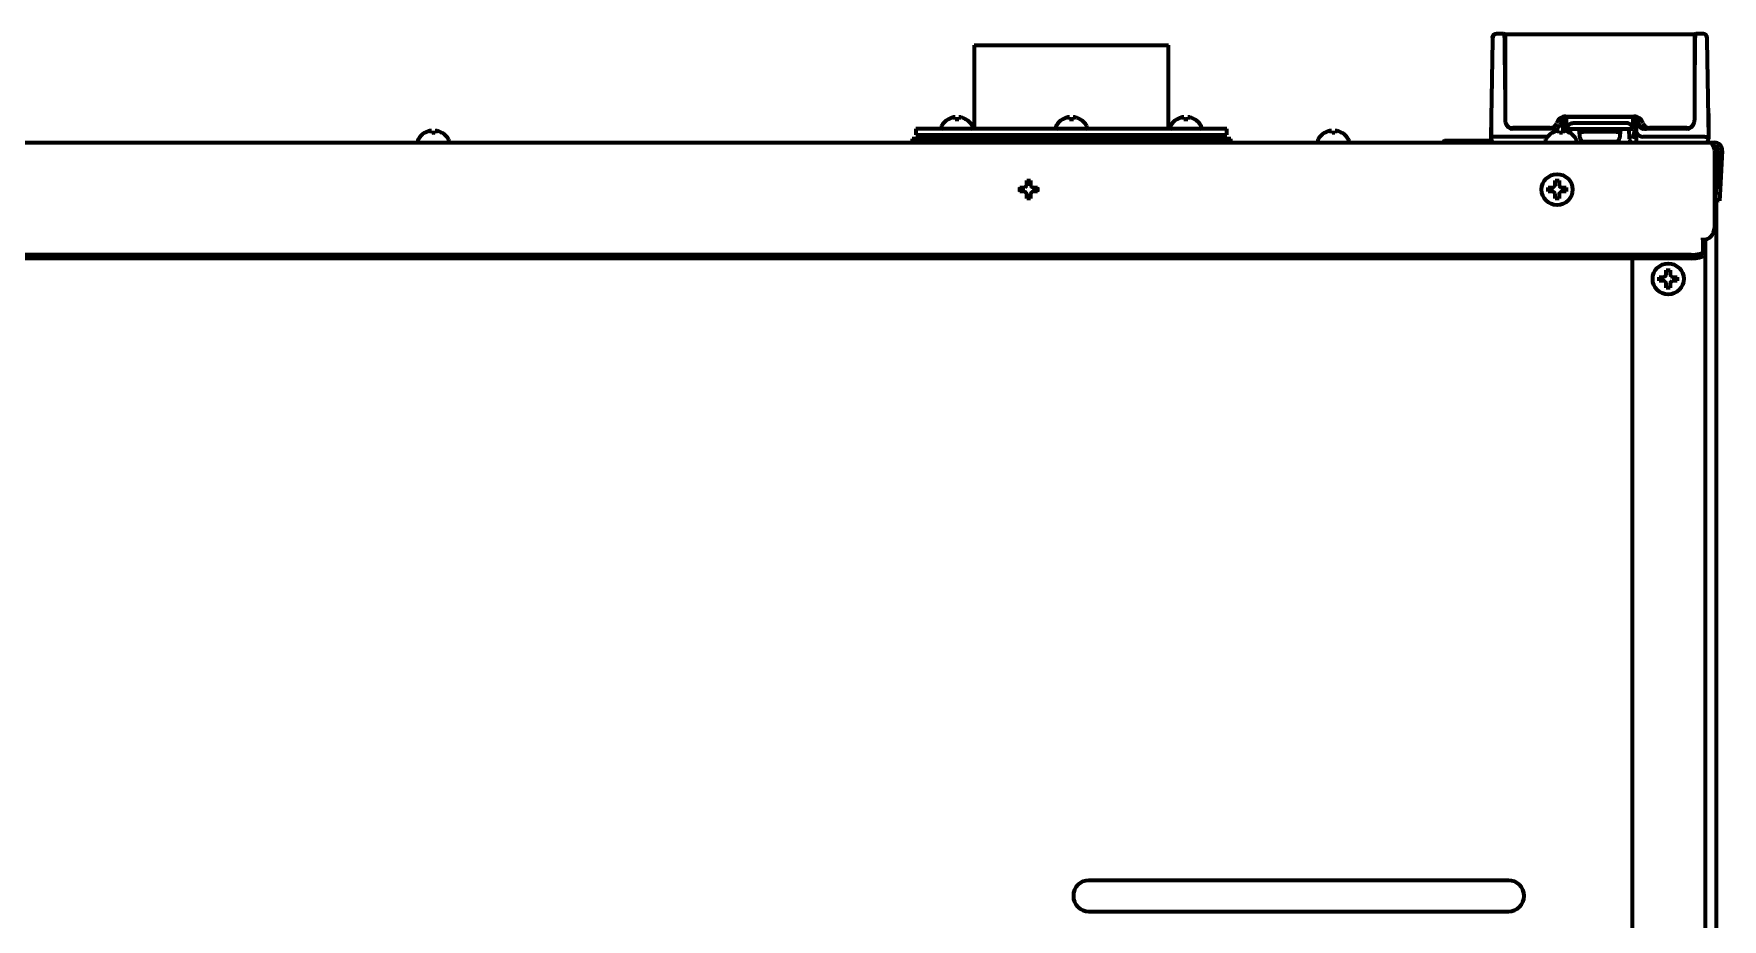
# Model space of a CAD drawing. Header units: inches. Extents: x -2898 to 7248, y 606 to 5598.
# Drawn here: x 6777.7 to 7212.3, y 3880.4 to 4108.3 of the extents above; entities that cross this region are included whole.
import ezdxf

# ---------------------------------------------------------------- set-up
doc = ezdxf.new("R2010")
doc.units = ezdxf.units.IN

msp = doc.modelspace()

# ---------------------------------------------------------------- linework, layer by layer
at = {"linetype": 'Continuous', "lineweight": 70}
for p, q in [((7152.77, 4081.84), (7153.2, 4106.57)), ((7153.2, 4106.57), (7153.22, 4107.36)), ((7154.13, 4108.34), (7154.11, 4108.34)), ((7154.2, 4108.34), (7154.13, 4108.34)), ((7156.02, 4108.34), (7154.22, 4108.34)), ((7156.29, 4106.57), (7156.27, 4108.1)), ((7156.4, 4094.02), (7156.29, 4106.57)), ((7156.4, 4108.14), (7156.4, 4106.34)), ((7205.15, 4108.14), (7156.4, 4108.14)), ((7205.15, 4108.14), (7205.15, 4106.34)), ((7205.26, 4106.57), (7205.15, 4094.02)), ((7205.27, 4108.1), (7205.26, 4106.57)), ((7207.33, 4108.34), (7205.52, 4108.34)), ((7207.34, 4108.34), (7207.33, 4108.34)), ((7207.41, 4108.34), (7207.34, 4108.34)), ((7207.43, 4108.34), (7207.41, 4108.34)), ((7208.33, 4107.36), (7208.34, 4106.57)), ((7208.34, 4106.57), (7208.77, 4081.84)), ((7019.77, 4105.44), (7069.77, 4105.44)), ((7019.77, 4105.44), (7019.77, 4083.84)), ((7069.77, 4083.84), (7069.77, 4105.44)), ((7156.4, 4106.34), (7156.4, 4086.09)), ((7205.15, 4106.34), (7205.15, 4086.09)), ((7013.03, 4086.29), (7013.03, 4086.32)), ((7017.63, 4086.32), (7017.63, 4086.29)), ((7042.47, 4086.29), (7042.47, 4086.32)), ((7047.07, 4086.32), (7047.07, 4086.29)), ((7071.92, 4086.29), (7071.92, 4086.32)), ((7076.52, 4086.32), (7076.52, 4086.29)), ((7152.77, 4087.84), (7152.77, 4086.77)), ((7152.77, 4086.77), (7152.77, 4082.91)), ((7171.34, 4083.34), (7171.34, 4086.02)), ((7172.02, 4087.09), (7189.52, 4087.09)), ((7172.22, 4084.31), (7172.22, 4086.55)), ((7173.95, 4086.84), (7172.64, 4086.84)), ((7187.76, 4086.84), (7173.95, 4086.84)), ((7187.6, 4085.34), (7173.95, 4085.34)), ((7175.11, 4087.09), (7175.14, 4086.84)), ((7186.43, 4087.09), (7186.41, 4086.84)), ((7188.9, 4086.84), (7187.76, 4086.84)), ((7189.32, 4084.32), (7189.32, 4086.55)), ((7190.2, 4082.84), (7190.2, 4086.02)), ((7208.77, 4086.77), (7208.77, 4082.91)), ((6876.57, 4080.94), (6876.57, 4080.74)), ((6878.27, 4082.79), (6878.27, 4082.82)), ((6882.87, 4082.82), (6882.87, 4082.79)), ((6884.57, 4080.74), (6884.57, 4080.94)), ((7085.77, 4081.34), (7003.77, 4081.34)), ((7003.77, 4081.34), (7003.77, 4080.34)), ((7084.77, 4083.84), (7004.77, 4083.84)), ((7004.77, 4083.84), (7004.77, 4082.34)), ((7004.77, 4082.34), (7044.77, 4082.34)), ((7011.33, 4084.44), (7011.33, 4084.24)), ((7013.73, 4081.53), (7013.4, 4081.34)), ((7013.57, 4082.34), (7013.73, 4082.25)), ((7013.73, 4082.25), (7013.73, 4081.53)), ((7016.93, 4082.25), (7013.73, 4082.25)), ((7013.73, 4081.53), (7015.33, 4081.53)), ((7015.33, 4081.53), (7016.93, 4081.53)), ((7016.93, 4082.25), (7017.08, 4082.34)), ((7016.93, 4081.53), (7016.93, 4082.25)), ((7017.25, 4081.34), (7016.93, 4081.53)), ((7019.33, 4084.24), (7019.33, 4084.44)), ((7019.77, 4082.34), (7019.77, 4081.34)), ((7040.77, 4084.44), (7040.77, 4084.24)), ((7043.17, 4081.53), (7042.84, 4081.34)), ((7043.02, 4082.34), (7043.17, 4082.25)), ((7043.17, 4082.25), (7043.17, 4081.53)), ((7046.37, 4082.25), (7043.17, 4082.25)), ((7043.17, 4081.53), (7044.77, 4081.53)), ((7044.77, 4082.34), (7084.77, 4082.34)), ((7044.77, 4081.53), (7046.37, 4081.53)), ((7046.37, 4082.25), (7046.52, 4082.34)), ((7046.37, 4081.53), (7046.37, 4082.25)), ((7046.7, 4081.34), (7046.37, 4081.53)), ((7048.77, 4084.24), (7048.77, 4084.44)), ((7069.77, 4081.34), (7069.77, 4082.34)), ((7070.22, 4084.44), (7070.22, 4084.24)), ((7072.62, 4081.53), (7072.29, 4081.34)), ((7072.46, 4082.34), (7072.62, 4082.25)), ((7072.62, 4082.25), (7072.62, 4081.53)), ((7075.82, 4082.25), (7072.62, 4082.25)), ((7072.62, 4081.53), (7074.22, 4081.53)), ((7074.22, 4081.53), (7075.82, 4081.53)), ((7075.82, 4082.25), (7075.97, 4082.34)), ((7075.82, 4081.53), (7075.82, 4082.25)), ((7076.14, 4081.34), (7075.82, 4081.53)), ((7078.22, 4084.24), (7078.22, 4084.44)), ((7084.77, 4082.34), (7084.77, 4083.84)), ((7085.77, 4080.34), (7085.77, 4081.34)), ((7108.17, 4080.94), (7108.17, 4080.74)), ((7109.87, 4082.79), (7109.87, 4082.82)), ((7114.47, 4082.82), (7114.47, 4082.79)), ((7116.17, 4080.74), (7116.17, 4080.94)), ((7140.82, 4080.84), (7140.57, 4080.59)), ((7150.57, 4080.59), (7140.57, 4080.59)), ((7140.57, 4080.59), (7140.57, 4080.34)), ((7140.82, 4080.84), (7152.91, 4080.84)), ((7153.12, 4080.59), (7150.57, 4080.59)), ((7152.77, 4081.86), (7152.77, 4081.85)), ((7152.78, 4081.33), (7152.77, 4081.84)), ((7153.77, 4081.84), (7152.77, 4081.84)), ((7167.32, 4081.84), (7153.77, 4081.84)), ((7157.77, 4084.19), (7157.77, 4084.04)), ((7167.96, 4084.09), (7158.4, 4084.09)), ((7168.77, 4083.84), (7158.47, 4083.84)), ((7166.77, 4080.94), (7166.77, 4080.74)), ((7168.47, 4082.79), (7168.47, 4082.82)), ((7171.79, 4083.62), (7171.64, 4083.35)), ((7172.29, 4083.84), (7173.79, 4083.84)), ((7173.07, 4082.82), (7173.07, 4082.79)), ((7173.24, 4082.84), (7173.27, 4083.84)), ((7173.79, 4083.84), (7187.73, 4083.84)), ((7174.77, 4080.74), (7174.77, 4080.94)), ((7175.45, 4083.84), (7175.49, 4083.51)), ((7175.53, 4083.09), (7175.49, 4083.51)), ((7175.53, 4083.09), (7176.54, 4083.09)), ((7175.64, 4082.02), (7175.53, 4083.09)), ((7175.7, 4081.49), (7175.64, 4082.02)), ((7185.01, 4083.09), (7176.54, 4083.09)), ((7176.69, 4080.59), (7184.85, 4080.59)), ((7185.01, 4083.09), (7186.01, 4083.09)), ((7185.9, 4082.02), (7185.84, 4081.49)), ((7186.01, 4083.09), (7185.9, 4082.02)), ((7186.05, 4083.51), (7186.01, 4083.09)), ((7186.09, 4083.84), (7186.05, 4083.51)), ((7187.73, 4083.84), (7189.25, 4083.84)), ((7188.27, 4083.84), (7188.36, 4081.31)), ((7190.2, 4082.84), (7189.77, 4083.58)), ((7190.2, 4081.33), (7190.2, 4082.84)), ((7207.77, 4081.84), (7191.93, 4081.84)), ((7203.07, 4083.84), (7192.77, 4083.84)), ((7203.15, 4084.09), (7193.58, 4084.09)), ((7203.77, 4084.04), (7203.77, 4084.19)), ((7207.77, 4081.84), (7208.77, 4081.84)), ((7208.77, 4081.84), (7208.76, 4081.33)), ((7208.77, 4081.84), (7208.77, 4081.86)), ((6320.27, 4080.34), (7209.27, 4080.34)), ((7209.27, 4080.34), (7210.27, 4080.34)), ((7210.27, 4078.34), (7210.27, 4058.34)), ((7210.77, 4077.24), (7210.27, 4077.24)), ((7211.27, 4078.29), (7210.75, 4068.39)), ((7210.77, 4068.77), (7210.77, 4077.24)), ((7212.27, 4078.24), (7211.75, 4068.34)), ((7031.47, 4068.24), (7031.47, 4068.74)), ((7031.47, 4067.74), (7031.47, 4068.24)), ((7036.07, 4068.74), (7036.07, 4068.24)), ((7036.07, 4068.24), (7036.07, 4067.74)), ((7167.47, 4068.24), (7167.47, 4068.74)), ((7167.47, 4067.74), (7167.47, 4068.24)), ((7172.07, 4068.74), (7172.07, 4068.24)), ((7172.07, 4068.24), (7172.07, 4067.74)), ((7210.59, 4065.4), (7210.75, 4068.39)), ((7211.75, 4068.34), (7211.59, 4065.34)), ((7211.59, 4065.34), (7210.59, 4065.4)), ((7210.77, 2413.84), (7210.77, 4065.37)), ((7207.27, 4055.84), (7207.29, 4055.84)), ((7207.27, 4055.84), (7207.27, 4054.88)), ((7207.27, 4054.88), (7207.27, 4052.24)), ((7207.29, 4055.34), (7207.29, 4055.84)), ((7207.97, 2754.44), (7207.97, 4055.42)), ((7204.27, 4051.46), (6325.27, 4051.46)), ((7204.27, 4050.5), (6325.27, 4050.5)), ((7189.07, 4050.49), (7189.07, 2752.44)), ((7207.27, 4052.24), (7207.27, 4051.27)), ((7196.07, 4045.24), (7196.07, 4045.74)), ((7200.67, 4045.74), (7200.67, 4045.24)), ((7196.07, 4044.74), (7196.07, 4045.24)), ((7200.67, 4045.24), (7200.67, 4044.74)), ((7157.27, 3890.44), (7049.27, 3890.44)), ((7049.27, 3882.44), (7157.27, 3882.44))]:
    msp.add_line(p, q, dxfattribs=at)
for centre in [(7169.77, 4068.24), (7198.37, 4045.24)]:
    msp.add_circle(centre, 4, dxfattribs=at)
for centre, radius, start, end in [((7154.22, 4107.34), 1, 90, 179), ((7156.02, 4108.09), 0.25, 0.5, 90), ((7205.52, 4108.09), 0.25, 90, 179.5), ((7207.33, 4107.34), 1, 1, 90), ((7207.43, 4107.34), 1, 0.9795, 90), ((7015.52, 4082.22), 4.8, 121.3727, 149.6988), ((7015.13, 4082.22), 4.8, 30.3012, 58.6273), ((7044.97, 4082.22), 4.8, 121.3727, 149.6988), ((7044.57, 4082.22), 4.8, 30.3012, 58.6273), ((7074.41, 4082.22), 4.8, 121.3727, 149.6988), ((7074.02, 4082.22), 4.8, 30.3012, 58.6273), ((7158.4, 4086.09), 2, 180, 270), ((7158.47, 4085.84), 2, 192.2203, 270), ((7167.96, 4085.84), 1.75, 270, 342.8954), ((7172.02, 4084.59), 2.5, 90, 162.8954), ((7172.64, 4084.84), 2, 103.7837, 137.8423), ((7188.9, 4084.84), 2, 42.3075, 76.3195), ((7189.52, 4084.59), 2.5, 17.1046, 90), ((7193.58, 4085.84), 1.75, 197.1046, 270), ((7203.07, 4085.84), 2, 270, 347.7797), ((7203.15, 4086.09), 2, 270, 0), ((6876.97, 4080.94), 0.4, 149.6988, 180), ((6876.97, 4080.74), 0.4, 180, 270), ((6880.77, 4078.72), 4.8, 121.3727, 149.6988), ((6880.37, 4078.72), 4.8, 30.3012, 58.6273), ((6884.17, 4080.74), 0.4, 270, 0), ((6884.17, 4080.94), 0.4, 0, 30.3012), ((7011.73, 4084.44), 0.4, 149.6988, 180), ((7011.73, 4084.24), 0.4, 180, 270), ((7018.93, 4084.24), 0.4, 270, 0), ((7018.93, 4084.44), 0.4, 0, 30.3012), ((7041.17, 4084.44), 0.4, 149.6988, 180), ((7041.17, 4084.24), 0.4, 180, 270), ((7048.37, 4084.24), 0.4, 270, 0), ((7048.37, 4084.44), 0.4, 0, 30.3012), ((7070.62, 4084.44), 0.4, 149.6988, 180), ((7070.62, 4084.24), 0.4, 180, 270), ((7077.82, 4084.24), 0.4, 270, 0), ((7077.82, 4084.44), 0.4, 0, 30.3012), ((7108.57, 4080.94), 0.4, 149.6988, 180), ((7108.57, 4080.74), 0.4, 180, 270), ((7112.37, 4078.72), 4.8, 121.3727, 149.6988), ((7111.97, 4078.72), 4.8, 30.3012, 58.6273), ((7115.77, 4080.74), 0.4, 270, 0), ((7115.77, 4080.94), 0.4, 0, 30.3012), ((7153.78, 4081.34), 1, 181, 270), ((7157.97, 4084.04), 0.2, 180, 270), ((7167.17, 4080.94), 0.4, 149.6988, 180), ((7167.17, 4080.74), 0.4, 180, 270), ((7170.97, 4078.72), 4.8, 121.3727, 149.6988), ((7168.77, 4085.84), 2, 270, 292.0669), ((7170.57, 4078.72), 4.8, 30.3012, 58.6273), ((7174.37, 4080.74), 0.4, 270, 0), ((7174.37, 4080.94), 0.4, 0, 30.3012), ((7176.69, 4081.59), 1, 186, 270), ((7184.85, 4081.59), 1, 270, 354), ((7189.36, 4081.34), 1, 182, 270), ((7203.57, 4084.04), 0.2, 270, 0), ((7207.76, 4081.34), 1, 270, 359), ((7210.27, 4078.34), 2, 357, 90), ((7210.27, 4078.34), 1, 357, 90), ((7208.77, 4077.24), 2, 0, 34.4363), ((7033.77, 4068.24), 2.25, 166.9331, 193.0838), ((7033.77, 4068.24), 2.25, 347.0794, 13.1512), ((7207.27, 4058.34), 3, 270.382, 0), ((7049.27, 3886.44), 4, 90, 270), ((7157.27, 3886.44), 4, 270, 90)]:
    msp.add_arc(centre, radius, start, end, dxfattribs=at)
for centre, major_axis, ratio, start_param, end_param in [((7156.55, 4104.84), (-0.25, -0.002), 0.999999, 0.00021, 0.890174), ((7171.35, 4086.02), (0.185, -0.168), 0.007352, 3.141576, 4.681335), ((7173.78, 2057.99), (0, 2027.36), 0.034931, 6.280909, 6.283124), ((7187.76, 2048.15), (0, 2037.19), 0.034904, 0.000319, 0.002248), ((7190.19, 4086.02), (-0.185, -0.168), 0.007441, 1.601874, 3.141609), ((7173.79, 2195.07), (2, 1892.01), 0.034873, 0.054023, 0.060475), ((7187.73, 2157.59), (-2.04, 1929.51), 0.034873, 6.222709, 6.229376), ((7191.76, 8142.72), (0, -4060.88), 0.017452, 6.261004, 6.285446), ((7192.77, 4085.84), (-1.96, 0.41), 1, 1.390115, 1.77502), ((7204.27, 4052.24), (-3, 0), 0.258819, 1.570796, 3.141593), ((7204.27, 4051.27), (3, 0), 0.258819, 4.712389, 6.283185)]:
    msp.add_ellipse(centre, major_axis=major_axis, ratio=ratio, start_param=start_param, end_param=end_param, dxfattribs=at)
for points, knots in [([(7153.11, 4107.36), (7153.11, 4107.43), (7153.12, 4107.49), (7153.15, 4107.62), (7153.17, 4107.68), (7153.22, 4107.8), (7153.25, 4107.85), (7153.32, 4107.96), (7153.36, 4108.01), (7153.46, 4108.1), (7153.51, 4108.14), (7153.62, 4108.21), (7153.67, 4108.24), (7153.79, 4108.29), (7153.85, 4108.31), (7153.98, 4108.34), (7154.05, 4108.34), (7154.11, 4108.34)], [0, 0, 0, 0, 0.125, 0.125, 0.25, 0.25, 0.375, 0.375, 0.5, 0.5, 0.625, 0.625, 0.75, 0.75, 0.875, 0.875, 1, 1, 1, 1]), ([(7014.83, 4086.29), (7014.83, 4086.41), (7014.83, 4086.52), (7014.83, 4086.66), (7014.83, 4086.7), (7014.83, 4086.78), (7014.83, 4086.81), (7014.83, 4086.84)], [0, 0, 0, 0, 0.5, 0.5, 0.75, 0.75, 1, 1, 1, 1]), ([(7017.63, 4086.29), (7017.42, 4086.41), (7017.21, 4086.52), (7016.89, 4086.66), (7016.78, 4086.7), (7016.55, 4086.78), (7016.44, 4086.81), (7016.33, 4086.84)], [0, 0, 0, 0, 0.5, 0.5, 0.75, 0.75, 1, 1, 1, 1]), ([(7044.27, 4086.29), (7044.27, 4086.41), (7044.27, 4086.52), (7044.27, 4086.66), (7044.27, 4086.7), (7044.27, 4086.78), (7044.27, 4086.81), (7044.27, 4086.84)], [0, 0, 0, 0, 0.5, 0.5, 0.75, 0.75, 1, 1, 1, 1]), ([(7047.07, 4086.29), (7046.87, 4086.41), (7046.66, 4086.52), (7046.33, 4086.66), (7046.22, 4086.7), (7046, 4086.78), (7045.89, 4086.81), (7045.77, 4086.84)], [0, 0, 0, 0, 0.5, 0.5, 0.75, 0.75, 1, 1, 1, 1]), ([(7073.72, 4086.29), (7073.72, 4086.41), (7073.72, 4086.52), (7073.72, 4086.66), (7073.72, 4086.7), (7073.72, 4086.78), (7073.72, 4086.81), (7073.72, 4086.84)], [0, 0, 0, 0, 0.5, 0.5, 0.75, 0.75, 1, 1, 1, 1]), ([(7076.52, 4086.29), (7076.31, 4086.41), (7076.1, 4086.52), (7075.78, 4086.66), (7075.67, 4086.7), (7075.44, 4086.78), (7075.33, 4086.81), (7075.22, 4086.84)], [0, 0, 0, 0, 0.5, 0.5, 0.75, 0.75, 1, 1, 1, 1]), ([(7170.71, 4085.34), (7170.69, 4085.27), (7170.66, 4085.19), (7170.61, 4085.05), (7170.58, 4084.98), (7170.52, 4084.88), (7170.49, 4084.83), (7170.46, 4084.78), (7170.44, 4084.74), (7170.43, 4084.73), (7170.37, 4084.65), (7170.28, 4084.52), (7170.17, 4084.41), (7170.08, 4084.33), (7170.05, 4084.31), (7169.99, 4084.26), (7169.96, 4084.24), (7169.87, 4084.17), (7169.74, 4084.09), (7169.59, 4084.02), (7169.52, 4083.99)], [0, 0, 0, 0, 0.125, 0.125, 0.25, 0.25, 0.3125, 0.34375, 0.34375, 0.375, 0.375, 0.5, 0.625, 0.625, 0.6875, 0.6875, 0.75, 0.75, 0.875, 1, 1, 1, 1]), ([(7171.16, 4086.19), (7171.11, 4086.13), (7171.06, 4086.06), (7170.96, 4085.93), (7170.92, 4085.86), (7170.86, 4085.76), (7170.85, 4085.72), (7170.81, 4085.65), (7170.8, 4085.61), (7170.75, 4085.5), (7170.73, 4085.42), (7170.71, 4085.34)], [0, 0, 0, 0, 0.25, 0.25, 0.5, 0.5, 0.625, 0.625, 0.75, 0.75, 1, 1, 1, 1]), ([(7172.22, 4086.55), (7172.22, 4086.56), (7172.21, 4086.58), (7172.21, 4086.6), (7172.21, 4086.61), (7172.2, 4086.62), (7172.2, 4086.63), (7172.19, 4086.65), (7172.19, 4086.67), (7172.19, 4086.69), (7172.18, 4086.7), (7172.18, 4086.73), (7172.18, 4086.74), (7172.17, 4086.75), (7172.17, 4086.75), (7172.17, 4086.76), (7172.17, 4086.76), (7172.17, 4086.77), (7172.17, 4086.78), (7172.17, 4086.78), (7172.17, 4086.79), (7172.17, 4086.79)], [0, 0, 0, 0, 0.125, 0.125, 0.1875, 0.1875, 0.25, 0.25, 0.375, 0.375, 0.5, 0.5, 0.625, 0.625, 0.6875, 0.6875, 0.75, 0.75, 0.875, 0.875, 1, 1, 1, 1]), ([(7172.22, 4084.31), (7172.24, 4084.35), (7172.27, 4084.38), (7172.32, 4084.44), (7172.35, 4084.47), (7172.42, 4084.57), (7172.48, 4084.63), (7172.59, 4084.74), (7172.65, 4084.8), (7172.77, 4084.91), (7172.83, 4084.96), (7172.91, 4085.02), (7172.92, 4085.03), (7172.96, 4085.06), (7172.97, 4085.07), (7173.03, 4085.1), (7173.06, 4085.12), (7173.17, 4085.18), (7173.24, 4085.22), (7173.33, 4085.26), (7173.35, 4085.26), (7173.39, 4085.28), (7173.41, 4085.28), (7173.47, 4085.3), (7173.51, 4085.31), (7173.63, 4085.34), (7173.71, 4085.34), (7173.79, 4085.34)], [0, 0, 0, 0, 0.0625, 0.0625, 0.125, 0.125, 0.25, 0.25, 0.375, 0.375, 0.5, 0.5, 0.53125, 0.53125, 0.5625, 0.5625, 0.625, 0.625, 0.75, 0.75, 0.78125, 0.78125, 0.8125, 0.8125, 0.875, 0.875, 1, 1, 1, 1]), ([(7189.32, 4084.32), (7189.29, 4084.35), (7189.27, 4084.38), (7189.22, 4084.44), (7189.19, 4084.48), (7189.11, 4084.57), (7189.06, 4084.63), (7188.95, 4084.75), (7188.89, 4084.8), (7188.77, 4084.91), (7188.7, 4084.96), (7188.62, 4085.02), (7188.61, 4085.04), (7188.57, 4085.06), (7188.55, 4085.07), (7188.5, 4085.1), (7188.47, 4085.13), (7188.36, 4085.19), (7188.29, 4085.22), (7188.19, 4085.26), (7188.17, 4085.27), (7188.14, 4085.28), (7188.12, 4085.29), (7188.06, 4085.3), (7188.02, 4085.31), (7187.9, 4085.34), (7187.82, 4085.34), (7187.73, 4085.34)], [0, 0, 0, 0, 0.0625, 0.0625, 0.125, 0.125, 0.25, 0.25, 0.375, 0.375, 0.5, 0.5, 0.53125, 0.53125, 0.5625, 0.5625, 0.625, 0.625, 0.75, 0.75, 0.78125, 0.78125, 0.8125, 0.8125, 0.875, 0.875, 1, 1, 1, 1]), ([(7189.32, 4086.55), (7189.32, 4086.56), (7189.33, 4086.58), (7189.33, 4086.6), (7189.33, 4086.61), (7189.34, 4086.62), (7189.34, 4086.63), (7189.34, 4086.65), (7189.35, 4086.67), (7189.35, 4086.69), (7189.36, 4086.71), (7189.36, 4086.73), (7189.36, 4086.74), (7189.36, 4086.75), (7189.37, 4086.75), (7189.37, 4086.76), (7189.37, 4086.77), (7189.37, 4086.77), (7189.37, 4086.78), (7189.37, 4086.78), (7189.37, 4086.79), (7189.37, 4086.79)], [0, 0, 0, 0, 0.125, 0.125, 0.1875, 0.1875, 0.25, 0.25, 0.375, 0.375, 0.5, 0.5, 0.625, 0.625, 0.6875, 0.6875, 0.75, 0.75, 0.875, 0.875, 1, 1, 1, 1]), ([(7190.83, 4085.34), (7190.81, 4085.42), (7190.79, 4085.5), (7190.73, 4085.65), (7190.7, 4085.72), (7190.64, 4085.83), (7190.62, 4085.86), (7190.58, 4085.93), (7190.55, 4085.97), (7190.48, 4086.07), (7190.43, 4086.13), (7190.38, 4086.19)], [0, 0, 0, 0, 0.25, 0.25, 0.5, 0.5, 0.625, 0.625, 0.75, 0.75, 1, 1, 1, 1]), ([(7191.93, 4083.76), (7191.84, 4083.8), (7191.76, 4083.83), (7191.61, 4083.92), (7191.54, 4083.96), (7191.43, 4084.04), (7191.38, 4084.08), (7191.33, 4084.12), (7191.3, 4084.15), (7191.28, 4084.16), (7191.2, 4084.24), (7191.08, 4084.36), (7190.97, 4084.5), (7190.9, 4084.61), (7190.87, 4084.64), (7190.83, 4084.72), (7190.81, 4084.76), (7190.74, 4084.87), (7190.67, 4085.03), (7190.62, 4085.2), (7190.6, 4085.29)], [0, 0, 0, 0, 0.125, 0.125, 0.25, 0.25, 0.3125, 0.34375, 0.34375, 0.375, 0.375, 0.5, 0.625, 0.625, 0.6875, 0.6875, 0.75, 0.75, 0.875, 1, 1, 1, 1]), ([(7192.02, 4083.99), (7191.95, 4084.02), (7191.88, 4084.05), (7191.74, 4084.13), (7191.68, 4084.17), (7191.58, 4084.24), (7191.53, 4084.27), (7191.49, 4084.31), (7191.46, 4084.33), (7191.44, 4084.35), (7191.37, 4084.41), (7191.26, 4084.52), (7191.17, 4084.64), (7191.1, 4084.74), (7191.08, 4084.77), (7191.04, 4084.84), (7191.02, 4084.87), (7190.97, 4084.98), (7190.9, 4085.12), (7190.85, 4085.27), (7190.83, 4085.34)], [0, 0, 0, 0, 0.125, 0.125, 0.25, 0.25, 0.3125, 0.34375, 0.34375, 0.375, 0.375, 0.5, 0.625, 0.625, 0.6875, 0.6875, 0.75, 0.75, 0.875, 1, 1, 1, 1]), ([(7208.77, 4087.84), (7208.77, 4087.85), (7208.77, 4087.83), (7208.77, 4087.73), (7208.77, 4087.66), (7208.77, 4087.53), (7208.77, 4087.47), (7208.77, 4087.39), (7208.77, 4087.36), (7208.77, 4087.29), (7208.77, 4087.26), (7208.77, 4087.09), (7208.77, 4086.94), (7208.77, 4086.77)], [0, 0, 0, 0, 0.25, 0.25, 0.5, 0.5, 0.625, 0.625, 0.6875, 0.6875, 0.75, 0.75, 1, 1, 1, 1]), ([(6880.07, 4082.79), (6880.07, 4082.91), (6880.07, 4083.02), (6880.07, 4083.16), (6880.07, 4083.2), (6880.07, 4083.28), (6880.07, 4083.31), (6880.07, 4083.34)], [0, 0, 0, 0, 0.5, 0.5, 0.75, 0.75, 1, 1, 1, 1]), ([(6882.87, 4082.79), (6882.67, 4082.91), (6882.46, 4083.02), (6882.13, 4083.16), (6882.02, 4083.2), (6881.8, 4083.28), (6881.69, 4083.31), (6881.57, 4083.34)], [0, 0, 0, 0, 0.5, 0.5, 0.75, 0.75, 1, 1, 1, 1]), ([(7111.67, 4082.79), (7111.67, 4082.91), (7111.67, 4083.02), (7111.67, 4083.16), (7111.67, 4083.2), (7111.67, 4083.28), (7111.67, 4083.31), (7111.67, 4083.34)], [0, 0, 0, 0, 0.5, 0.5, 0.75, 0.75, 1, 1, 1, 1]), ([(7114.47, 4082.79), (7114.27, 4082.91), (7114.06, 4083.02), (7113.73, 4083.16), (7113.62, 4083.2), (7113.4, 4083.28), (7113.29, 4083.31), (7113.17, 4083.34)], [0, 0, 0, 0, 0.5, 0.5, 0.75, 0.75, 1, 1, 1, 1]), ([(7152.77, 4082.92), (7152.77, 4082.75), (7152.77, 4082.6), (7152.77, 4082.33), (7152.77, 4082.22), (7152.77, 4082.08), (7152.77, 4082.03), (7152.77, 4081.98), (7152.77, 4081.97), (7152.77, 4081.94), (7152.77, 4081.87), (7152.77, 4081.84), (7152.77, 4081.85)], [0, 0, 0, 0, 0.25, 0.25, 0.5, 0.5, 0.625, 0.625, 0.6875, 0.6875, 0.75, 1, 1, 1, 1]), ([(7170.27, 4082.79), (7170.27, 4082.91), (7170.27, 4083.02), (7170.27, 4083.16), (7170.27, 4083.2), (7170.27, 4083.28), (7170.27, 4083.31), (7170.27, 4083.34)], [0, 0, 0, 0, 0.5, 0.5, 0.75, 0.75, 1, 1, 1, 1]), ([(7173.07, 4082.79), (7172.87, 4082.91), (7172.66, 4083.02), (7172.33, 4083.16), (7172.22, 4083.2), (7172, 4083.28), (7171.89, 4083.31), (7171.77, 4083.34)], [0, 0, 0, 0, 0.5, 0.5, 0.75, 0.75, 1, 1, 1, 1]), ([(7190.23, 4080.34), (7190.23, 4080.34), (7190.22, 4080.34), (7190.22, 4080.34), (7190.22, 4080.35), (7190.22, 4080.35), (7190.22, 4080.35), (7190.22, 4080.36), (7190.22, 4080.37), (7190.22, 4080.39), (7190.22, 4080.42), (7190.21, 4080.43), (7190.21, 4080.44), (7190.21, 4080.47), (7190.21, 4080.51), (7190.21, 4080.54), (7190.21, 4080.58), (7190.21, 4080.59), (7190.21, 4080.61), (7190.21, 4080.62), (7190.21, 4080.68), (7190.21, 4080.72), (7190.2, 4080.8), (7190.2, 4080.83), (7190.2, 4080.87), (7190.2, 4080.89), (7190.2, 4080.92), (7190.2, 4080.93), (7190.2, 4081.01), (7190.2, 4081.07), (7190.2, 4081.15), (7190.2, 4081.16), (7190.2, 4081.2), (7190.2, 4081.21), (7190.2, 4081.26), (7190.2, 4081.29), (7190.2, 4081.33)], [0, 0, 0, 0, 0.03125, 0.03125, 0.046875, 0.046875, 0.0625, 0.125, 0.125, 0.25, 0.25, 0.28125, 0.28125, 0.3125, 0.375, 0.4375, 0.4375, 0.46875, 0.46875, 0.5, 0.5, 0.625, 0.625, 0.6875, 0.6875, 0.71875, 0.71875, 0.75, 0.75, 0.875, 0.875, 0.90625, 0.90625, 0.9375, 0.9375, 1, 1, 1, 1]), ([(7208.77, 4082.92), (7208.77, 4082.75), (7208.77, 4082.6), (7208.77, 4082.33), (7208.77, 4082.22), (7208.77, 4082.08), (7208.77, 4082.03), (7208.77, 4081.98), (7208.77, 4081.97), (7208.77, 4081.94), (7208.77, 4081.87), (7208.77, 4081.84), (7208.77, 4081.85)], [0, 0, 0, 0, 0.25, 0.25, 0.5, 0.5, 0.625, 0.625, 0.6875, 0.6875, 0.75, 1, 1, 1, 1]), ([(7031.47, 4068.74), (7031.67, 4068.74), (7031.88, 4068.74), (7032.21, 4068.74), (7032.32, 4068.74), (7032.54, 4068.74), (7032.66, 4068.74), (7032.77, 4068.74)], [0, 0, 0, 0, 0.5, 0.5, 0.75, 0.75, 1, 1, 1, 1]), ([(7034.27, 4070.54), (7034.27, 4070.34), (7034.27, 4070.13), (7034.27, 4069.81), (7034.27, 4069.7), (7034.27, 4069.47), (7034.27, 4069.36), (7034.27, 4069.24)], [0, 0, 0, 0, 0.5, 0.5, 0.75, 0.75, 1, 1, 1, 1]), ([(7036.07, 4067.74), (7035.87, 4067.74), (7035.66, 4067.74), (7035.33, 4067.74), (7035.22, 4067.74), (7035, 4067.74), (7034.89, 4067.74), (7034.77, 4067.74)], [0, 0, 0, 0, 0.5, 0.5, 0.75, 0.75, 1, 1, 1, 1]), ([(7167.47, 4068.74), (7167.67, 4068.74), (7167.88, 4068.74), (7168.21, 4068.74), (7168.32, 4068.74), (7168.54, 4068.74), (7168.66, 4068.74), (7168.77, 4068.74)], [0, 0, 0, 0, 0.5, 0.5, 0.75, 0.75, 1, 1, 1, 1]), ([(7170.27, 4070.54), (7170.27, 4070.34), (7170.27, 4070.13), (7170.27, 4069.81), (7170.27, 4069.7), (7170.27, 4069.47), (7170.27, 4069.36), (7170.27, 4069.24)], [0, 0, 0, 0, 0.5, 0.5, 0.75, 0.75, 1, 1, 1, 1]), ([(7172.07, 4067.74), (7171.87, 4067.74), (7171.66, 4067.74), (7171.33, 4067.74), (7171.22, 4067.74), (7171, 4067.74), (7170.89, 4067.74), (7170.77, 4067.74)], [0, 0, 0, 0, 0.5, 0.5, 0.75, 0.75, 1, 1, 1, 1]), ([(7033.27, 4065.94), (7033.27, 4066.15), (7033.27, 4066.36), (7033.27, 4066.68), (7033.27, 4066.79), (7033.27, 4067.02), (7033.27, 4067.13), (7033.27, 4067.24)], [0, 0, 0, 0, 0.5, 0.5, 0.75, 0.75, 1, 1, 1, 1]), ([(7169.27, 4065.94), (7169.27, 4066.15), (7169.27, 4066.36), (7169.27, 4066.68), (7169.27, 4066.79), (7169.27, 4067.01), (7169.27, 4067.13), (7169.27, 4067.24)], [0, 0, 0, 0, 0.5, 0.5, 0.75, 0.75, 1, 1, 1, 1]), ([(7196.07, 4045.74), (7196.27, 4045.74), (7196.48, 4045.74), (7196.81, 4045.74), (7196.92, 4045.74), (7197.14, 4045.74), (7197.26, 4045.74), (7197.37, 4045.74)], [0, 0, 0, 0, 0.5, 0.5, 0.75, 0.75, 1, 1, 1, 1]), ([(7198.87, 4047.54), (7198.87, 4047.34), (7198.87, 4047.13), (7198.87, 4046.81), (7198.87, 4046.7), (7198.87, 4046.47), (7198.87, 4046.36), (7198.87, 4046.24)], [0, 0, 0, 0, 0.5, 0.5, 0.75, 0.75, 1, 1, 1, 1]), ([(7197.87, 4042.94), (7197.87, 4043.15), (7197.87, 4043.36), (7197.87, 4043.68), (7197.87, 4043.79), (7197.87, 4044.01), (7197.87, 4044.13), (7197.87, 4044.24)], [0, 0, 0, 0, 0.5, 0.5, 0.75, 0.75, 1, 1, 1, 1]), ([(7200.67, 4044.74), (7200.47, 4044.74), (7200.26, 4044.74), (7199.93, 4044.74), (7199.82, 4044.74), (7199.6, 4044.74), (7199.49, 4044.74), (7199.37, 4044.74)], [0, 0, 0, 0, 0.5, 0.5, 0.75, 0.75, 1, 1, 1, 1])]:
    msp.add_open_spline(points, degree=3, knots=knots, dxfattribs=at)
for points in [[(7014.33, 4086.84), (7014.27, 4086.83), (7014.16, 4086.8), (7014, 4086.74), (7013.84, 4086.69), (7013.69, 4086.63), (7013.54, 4086.56), (7013.38, 4086.49), (7013.21, 4086.4), (7013.09, 4086.33), (7013.03, 4086.29)], [(7014.83, 4086.84), (7014.8, 4086.84), (7014.75, 4086.85), (7014.67, 4086.85), (7014.6, 4086.86), (7014.53, 4086.86), (7014.46, 4086.85), (7014.39, 4086.85), (7014.35, 4086.84), (7014.33, 4086.84)], [(7015.83, 4086.29), (7015.66, 4086.31), (7015.33, 4086.33), (7014.99, 4086.31), (7014.83, 4086.29)], [(7016.33, 4086.84), (7016.3, 4086.84), (7016.25, 4086.85), (7016.18, 4086.85), (7016.11, 4086.86), (7016.04, 4086.86), (7015.97, 4086.85), (7015.9, 4086.85), (7015.85, 4086.84), (7015.83, 4086.84)], [(7015.83, 4086.84), (7015.83, 4086.83), (7015.83, 4086.8), (7015.83, 4086.74), (7015.83, 4086.69), (7015.83, 4086.63), (7015.83, 4086.56), (7015.83, 4086.49), (7015.83, 4086.4), (7015.83, 4086.33), (7015.83, 4086.29)], [(7043.77, 4086.84), (7043.72, 4086.83), (7043.61, 4086.8), (7043.45, 4086.74), (7043.29, 4086.69), (7043.13, 4086.63), (7042.98, 4086.56), (7042.82, 4086.49), (7042.66, 4086.4), (7042.53, 4086.33), (7042.47, 4086.29)], [(7044.27, 4086.84), (7044.24, 4086.84), (7044.19, 4086.85), (7044.12, 4086.85), (7044.05, 4086.86), (7043.98, 4086.86), (7043.91, 4086.85), (7043.84, 4086.85), (7043.79, 4086.84), (7043.77, 4086.84)], [(7045.27, 4086.29), (7045.1, 4086.31), (7044.77, 4086.33), (7044.44, 4086.31), (7044.27, 4086.29)], [(7045.77, 4086.84), (7045.75, 4086.84), (7045.7, 4086.85), (7045.63, 4086.85), (7045.56, 4086.86), (7045.49, 4086.86), (7045.41, 4086.85), (7045.34, 4086.85), (7045.29, 4086.84), (7045.27, 4086.84)], [(7045.27, 4086.84), (7045.27, 4086.83), (7045.27, 4086.8), (7045.27, 4086.74), (7045.27, 4086.69), (7045.27, 4086.63), (7045.27, 4086.56), (7045.27, 4086.49), (7045.27, 4086.4), (7045.27, 4086.33), (7045.27, 4086.29)], [(7073.22, 4086.84), (7073.16, 4086.83), (7073.05, 4086.8), (7072.89, 4086.74), (7072.73, 4086.69), (7072.58, 4086.63), (7072.43, 4086.56), (7072.27, 4086.49), (7072.1, 4086.4), (7071.98, 4086.33), (7071.92, 4086.29)], [(7073.72, 4086.84), (7073.69, 4086.84), (7073.64, 4086.85), (7073.56, 4086.85), (7073.49, 4086.86), (7073.42, 4086.86), (7073.35, 4086.85), (7073.28, 4086.85), (7073.24, 4086.84), (7073.22, 4086.84)], [(7074.72, 4086.29), (7074.55, 4086.31), (7074.22, 4086.33), (7073.88, 4086.31), (7073.72, 4086.29)], [(7075.22, 4086.84), (7075.19, 4086.84), (7075.14, 4086.85), (7075.07, 4086.85), (7075, 4086.86), (7074.93, 4086.86), (7074.86, 4086.85), (7074.79, 4086.85), (7074.74, 4086.84), (7074.72, 4086.84)], [(7074.72, 4086.84), (7074.72, 4086.83), (7074.72, 4086.8), (7074.72, 4086.74), (7074.72, 4086.69), (7074.72, 4086.63), (7074.72, 4086.56), (7074.72, 4086.49), (7074.72, 4086.4), (7074.72, 4086.33), (7074.72, 4086.29)], [(7172.64, 4086.84), (7172.56, 4086.84), (7172.4, 4086.83), (7172.25, 4086.8), (7172.17, 4086.79)], [(7189.37, 4086.79), (7189.29, 4086.81), (7189.14, 4086.83), (7188.98, 4086.84), (7188.9, 4086.84)], [(6879.57, 4083.34), (6879.52, 4083.33), (6879.41, 4083.3), (6879.25, 4083.24), (6879.09, 4083.19), (6878.93, 4083.13), (6878.78, 4083.06), (6878.62, 4082.99), (6878.46, 4082.9), (6878.33, 4082.83), (6878.27, 4082.79)], [(6880.07, 4083.34), (6880.04, 4083.34), (6879.99, 4083.35), (6879.92, 4083.35), (6879.85, 4083.36), (6879.78, 4083.36), (6879.71, 4083.35), (6879.64, 4083.35), (6879.59, 4083.34), (6879.57, 4083.34)], [(6881.07, 4082.79), (6880.9, 4082.81), (6880.57, 4082.83), (6880.24, 4082.81), (6880.07, 4082.79)], [(6881.57, 4083.34), (6881.55, 4083.34), (6881.5, 4083.35), (6881.43, 4083.35), (6881.36, 4083.36), (6881.29, 4083.36), (6881.21, 4083.35), (6881.14, 4083.35), (6881.09, 4083.34), (6881.07, 4083.34)], [(6881.07, 4083.34), (6881.07, 4083.33), (6881.07, 4083.3), (6881.07, 4083.24), (6881.07, 4083.19), (6881.07, 4083.13), (6881.07, 4083.06), (6881.07, 4082.99), (6881.07, 4082.9), (6881.07, 4082.83), (6881.07, 4082.79)], [(7111.17, 4083.34), (7111.12, 4083.33), (7111.01, 4083.3), (7110.85, 4083.24), (7110.69, 4083.19), (7110.53, 4083.13), (7110.38, 4083.06), (7110.22, 4082.99), (7110.06, 4082.9), (7109.93, 4082.83), (7109.87, 4082.79)], [(7111.67, 4083.34), (7111.64, 4083.34), (7111.59, 4083.35), (7111.52, 4083.35), (7111.45, 4083.36), (7111.38, 4083.36), (7111.31, 4083.35), (7111.24, 4083.35), (7111.19, 4083.34), (7111.17, 4083.34)], [(7112.67, 4082.79), (7112.5, 4082.81), (7112.17, 4082.83), (7111.84, 4082.81), (7111.67, 4082.79)], [(7113.17, 4083.34), (7113.15, 4083.34), (7113.1, 4083.35), (7113.03, 4083.35), (7112.96, 4083.36), (7112.89, 4083.36), (7112.81, 4083.35), (7112.74, 4083.35), (7112.69, 4083.34), (7112.67, 4083.34)], [(7112.67, 4083.34), (7112.67, 4083.33), (7112.67, 4083.3), (7112.67, 4083.24), (7112.67, 4083.19), (7112.67, 4083.13), (7112.67, 4083.06), (7112.67, 4082.99), (7112.67, 4082.9), (7112.67, 4082.83), (7112.67, 4082.79)], [(7169.77, 4083.34), (7169.72, 4083.33), (7169.61, 4083.3), (7169.45, 4083.24), (7169.29, 4083.19), (7169.13, 4083.13), (7168.98, 4083.06), (7168.82, 4082.99), (7168.66, 4082.9), (7168.53, 4082.83), (7168.47, 4082.79)], [(7170.27, 4083.34), (7170.24, 4083.34), (7170.19, 4083.35), (7170.12, 4083.35), (7170.05, 4083.36), (7169.98, 4083.36), (7169.91, 4083.35), (7169.84, 4083.35), (7169.79, 4083.34), (7169.77, 4083.34)], [(7171.27, 4082.79), (7171.1, 4082.81), (7170.77, 4082.83), (7170.44, 4082.81), (7170.27, 4082.79)], [(7171.77, 4083.34), (7171.75, 4083.34), (7171.7, 4083.35), (7171.63, 4083.35), (7171.56, 4083.36), (7171.49, 4083.36), (7171.41, 4083.35), (7171.34, 4083.35), (7171.29, 4083.34), (7171.27, 4083.34)], [(7171.27, 4083.34), (7171.27, 4083.33), (7171.27, 4083.3), (7171.27, 4083.24), (7171.27, 4083.19), (7171.27, 4083.13), (7171.27, 4083.06), (7171.27, 4082.99), (7171.27, 4082.9), (7171.27, 4082.83), (7171.27, 4082.79)], [(7189.33, 4081.33), (7189.47, 4082.08), (7189.62, 4082.83), (7189.77, 4083.58)], [(7209.27, 4080.34), (7209.29, 4080.34), (7209.34, 4080.34), (7209.4, 4080.3), (7209.47, 4080.25), (7209.54, 4080.17), (7209.6, 4080.08), (7209.67, 4079.96), (7209.74, 4079.83), (7209.8, 4079.68), (7209.87, 4079.52), (7209.94, 4079.35), (7210, 4079.16), (7210.07, 4078.96), (7210.14, 4078.76), (7210.2, 4078.55), (7210.25, 4078.41), (7210.27, 4078.34)], [(7032.77, 4067.74), (7032.72, 4067.74), (7032.61, 4067.74), (7032.45, 4067.74), (7032.29, 4067.74), (7032.13, 4067.74), (7031.98, 4067.74), (7031.82, 4067.74), (7031.66, 4067.74), (7031.53, 4067.74), (7031.47, 4067.74)], [(7032.77, 4068.74), (7032.79, 4068.77), (7032.84, 4068.82), (7032.91, 4068.89), (7032.98, 4068.96), (7033.06, 4069.03), (7033.13, 4069.1), (7033.2, 4069.17), (7033.25, 4069.22), (7033.27, 4069.24)], [(7033.27, 4067.24), (7033.24, 4067.27), (7033.19, 4067.32), (7033.12, 4067.4), (7033.05, 4067.47), (7032.98, 4067.54), (7032.91, 4067.61), (7032.84, 4067.68), (7032.79, 4067.72), (7032.77, 4067.74)], [(7033.27, 4069.24), (7033.27, 4069.3), (7033.27, 4069.41), (7033.27, 4069.57), (7033.27, 4069.73), (7033.27, 4069.88), (7033.27, 4070.03), (7033.27, 4070.19), (7033.27, 4070.36), (7033.27, 4070.48), (7033.27, 4070.54)], [(7033.27, 4070.54), (7033.44, 4070.54), (7033.77, 4070.54), (7034.1, 4070.54), (7034.27, 4070.54)], [(7034.27, 4069.24), (7034.3, 4069.22), (7034.35, 4069.17), (7034.42, 4069.09), (7034.49, 4069.02), (7034.56, 4068.95), (7034.63, 4068.88), (7034.7, 4068.81), (7034.75, 4068.77), (7034.77, 4068.74)], [(7034.77, 4067.74), (7034.75, 4067.72), (7034.7, 4067.67), (7034.63, 4067.6), (7034.56, 4067.53), (7034.49, 4067.46), (7034.41, 4067.39), (7034.34, 4067.32), (7034.29, 4067.27), (7034.27, 4067.24)], [(7034.77, 4068.74), (7034.82, 4068.74), (7034.93, 4068.74), (7035.09, 4068.74), (7035.25, 4068.74), (7035.41, 4068.74), (7035.56, 4068.74), (7035.72, 4068.74), (7035.88, 4068.74), (7036.01, 4068.74), (7036.07, 4068.74)], [(7168.77, 4067.74), (7168.72, 4067.74), (7168.61, 4067.74), (7168.45, 4067.74), (7168.29, 4067.74), (7168.13, 4067.74), (7167.98, 4067.74), (7167.82, 4067.74), (7167.66, 4067.74), (7167.53, 4067.74), (7167.47, 4067.74)], [(7168.77, 4068.74), (7168.79, 4068.77), (7168.84, 4068.81), (7168.91, 4068.89), (7168.98, 4068.96), (7169.06, 4069.03), (7169.13, 4069.1), (7169.2, 4069.17), (7169.25, 4069.22), (7169.27, 4069.24)], [(7169.27, 4067.24), (7169.24, 4067.27), (7169.19, 4067.32), (7169.12, 4067.39), (7169.05, 4067.47), (7168.98, 4067.54), (7168.91, 4067.61), (7168.84, 4067.67), (7168.79, 4067.72), (7168.77, 4067.74)], [(7169.27, 4069.24), (7169.27, 4069.3), (7169.27, 4069.41), (7169.27, 4069.57), (7169.27, 4069.73), (7169.27, 4069.88), (7169.27, 4070.03), (7169.27, 4070.19), (7169.27, 4070.36), (7169.27, 4070.48), (7169.27, 4070.54)], [(7169.27, 4070.54), (7169.44, 4070.54), (7169.77, 4070.54), (7170.1, 4070.54), (7170.27, 4070.54)], [(7170.27, 4069.24), (7170.3, 4069.22), (7170.35, 4069.17), (7170.42, 4069.09), (7170.49, 4069.02), (7170.56, 4068.95), (7170.63, 4068.88), (7170.7, 4068.81), (7170.75, 4068.77), (7170.77, 4068.74)], [(7170.77, 4067.74), (7170.75, 4067.72), (7170.7, 4067.67), (7170.63, 4067.6), (7170.56, 4067.53), (7170.49, 4067.46), (7170.41, 4067.39), (7170.34, 4067.31), (7170.29, 4067.27), (7170.27, 4067.24)], [(7170.77, 4068.74), (7170.82, 4068.74), (7170.93, 4068.74), (7171.09, 4068.74), (7171.25, 4068.74), (7171.41, 4068.74), (7171.56, 4068.74), (7171.72, 4068.74), (7171.88, 4068.74), (7172.01, 4068.74), (7172.07, 4068.74)], [(7034.27, 4065.94), (7034.1, 4065.94), (7033.77, 4065.94), (7033.44, 4065.94), (7033.27, 4065.94)], [(7034.27, 4067.24), (7034.27, 4067.19), (7034.27, 4067.08), (7034.27, 4066.92), (7034.27, 4066.76), (7034.27, 4066.61), (7034.27, 4066.45), (7034.27, 4066.3), (7034.27, 4066.13), (7034.27, 4066.01), (7034.27, 4065.94)], [(7170.27, 4065.94), (7170.1, 4065.94), (7169.77, 4065.94), (7169.44, 4065.94), (7169.27, 4065.94)], [(7170.27, 4067.24), (7170.27, 4067.19), (7170.27, 4067.08), (7170.27, 4066.92), (7170.27, 4066.76), (7170.27, 4066.61), (7170.27, 4066.45), (7170.27, 4066.3), (7170.27, 4066.13), (7170.27, 4066.01), (7170.27, 4065.94)], [(7197.37, 4045.74), (7197.39, 4045.77), (7197.44, 4045.81), (7197.51, 4045.89), (7197.58, 4045.96), (7197.66, 4046.03), (7197.73, 4046.1), (7197.8, 4046.17), (7197.85, 4046.22), (7197.87, 4046.24)], [(7197.87, 4046.24), (7197.87, 4046.3), (7197.87, 4046.41), (7197.87, 4046.57), (7197.87, 4046.73), (7197.87, 4046.88), (7197.87, 4047.03), (7197.87, 4047.19), (7197.87, 4047.36), (7197.87, 4047.48), (7197.87, 4047.54)], [(7197.87, 4047.54), (7198.04, 4047.54), (7198.37, 4047.54), (7198.7, 4047.54), (7198.87, 4047.54)], [(7198.87, 4046.24), (7198.9, 4046.22), (7198.95, 4046.17), (7199.02, 4046.09), (7199.09, 4046.02), (7199.16, 4045.95), (7199.23, 4045.88), (7199.3, 4045.81), (7199.35, 4045.77), (7199.37, 4045.74)], [(7199.37, 4045.74), (7199.42, 4045.74), (7199.53, 4045.74), (7199.69, 4045.74), (7199.85, 4045.74), (7200.01, 4045.74), (7200.16, 4045.74), (7200.32, 4045.74), (7200.48, 4045.74), (7200.61, 4045.74), (7200.67, 4045.74)], [(7197.37, 4044.74), (7197.32, 4044.74), (7197.21, 4044.74), (7197.05, 4044.74), (7196.89, 4044.74), (7196.73, 4044.74), (7196.58, 4044.74), (7196.42, 4044.74), (7196.26, 4044.74), (7196.13, 4044.74), (7196.07, 4044.74)], [(7197.87, 4044.24), (7197.84, 4044.27), (7197.79, 4044.32), (7197.72, 4044.39), (7197.65, 4044.47), (7197.58, 4044.54), (7197.51, 4044.61), (7197.44, 4044.67), (7197.39, 4044.72), (7197.37, 4044.74)], [(7198.87, 4042.94), (7198.7, 4042.94), (7198.37, 4042.94), (7198.04, 4042.94), (7197.87, 4042.94)], [(7199.37, 4044.74), (7199.35, 4044.72), (7199.3, 4044.67), (7199.23, 4044.6), (7199.16, 4044.53), (7199.09, 4044.46), (7199.01, 4044.39), (7198.94, 4044.31), (7198.89, 4044.27), (7198.87, 4044.24)], [(7198.87, 4044.24), (7198.87, 4044.19), (7198.87, 4044.08), (7198.87, 4043.92), (7198.87, 4043.76), (7198.87, 4043.61), (7198.87, 4043.45), (7198.87, 4043.3), (7198.87, 4043.13), (7198.87, 4043.01), (7198.87, 4042.94)]]:
    msp.add_open_spline(points, degree=3, dxfattribs=at)

doc.saveas('drawing.dxf')
